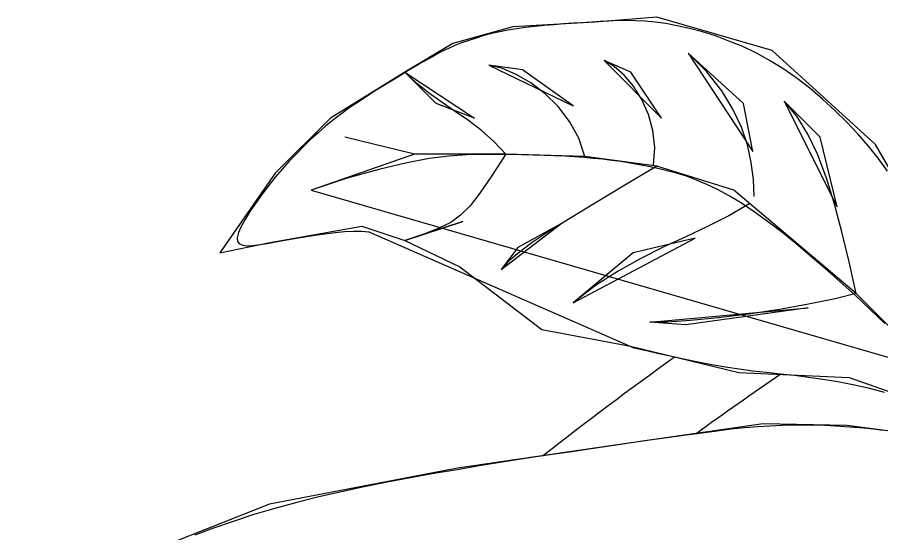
# Model space of a CAD drawing. Header units: metres. Extents: x -2293 to -1333, y 0 to 2180.
# Drawn here: x -1895.51 to -1870.05, y 1760.9 to 1776.1 of the extents above; entities that cross this region are included whole.
import ezdxf

# ---------------------------------------------------------------- set-up
doc = ezdxf.new("R2010")
doc.units = ezdxf.units.M
doc.layers.add('3', color=3, linetype='Continuous')

msp = doc.modelspace()

# ---------------------------------------------------------------- linework, layer by layer
at = {"layer": '3'}
for points in [[(-1868.47, 1769.32), (-1870.23, 1772.36), (-1873.27, 1775.12), (-1876.67, 1776.1), (-1878.5, 1775.96), (-1880.91, 1775.82), (-1882.68, 1775.33), (-1884.09, 1774.48), (-1886.28, 1773.13), (-1887.91, 1771.51), (-1889.54, 1769.17), (-1888.12, 1769.46), (-1885.36, 1769.95), (-1884.09, 1769.53), (-1882.47, 1768.75), (-1880.06, 1766.91), (-1877.45, 1766.42), (-1874.26, 1765.64), (-1871.01, 1765.5), (-1868.4, 1764.58)], [(-1869.88, 1771.57), (-1870.15, 1771.95), (-1870.44, 1772.31), (-1870.75, 1772.67), (-1871.08, 1773.02), (-1871.43, 1773.36), (-1871.79, 1773.69), (-1872.16, 1774.01), (-1872.54, 1774.3), (-1872.93, 1774.57), (-1873.33, 1774.82), (-1873.74, 1775.04), (-1874.14, 1775.24), (-1874.55, 1775.4), (-1874.94, 1775.55), (-1875.33, 1775.67), (-1875.71, 1775.77), (-1876.07, 1775.85), (-1876.41, 1775.92), (-1876.72, 1775.96), (-1877.02, 1775.99), (-1877.3, 1776), (-1877.56, 1776.01), (-1877.82, 1776.01), (-1878.08, 1775.99), (-1878.34, 1775.98), (-1878.6, 1775.96), (-1878.87, 1775.94), (-1879.14, 1775.93), (-1879.42, 1775.91), (-1879.7, 1775.88), (-1879.99, 1775.86), (-1880.26, 1775.83), (-1880.54, 1775.8), (-1880.8, 1775.76), (-1881.06, 1775.72), (-1881.3, 1775.67), (-1881.54, 1775.62), (-1881.77, 1775.56), (-1881.99, 1775.49), (-1882.21, 1775.42), (-1882.42, 1775.35), (-1882.62, 1775.27), (-1882.81, 1775.18), (-1883.01, 1775.09), (-1883.2, 1774.99), (-1883.39, 1774.88), (-1883.59, 1774.77), (-1883.79, 1774.65), (-1884, 1774.53), (-1884.22, 1774.39), (-1884.45, 1774.25), (-1884.69, 1774.1), (-1884.94, 1773.95), (-1885.19, 1773.79), (-1885.44, 1773.62), (-1885.7, 1773.45), (-1885.95, 1773.27), (-1886.19, 1773.09), (-1886.42, 1772.9), (-1886.65, 1772.7), (-1886.87, 1772.5), (-1887.08, 1772.3), (-1887.29, 1772.08), (-1887.5, 1771.86), (-1887.71, 1771.63), (-1887.91, 1771.39), (-1888.11, 1771.14), (-1888.31, 1770.88), (-1888.49, 1770.62), (-1888.66, 1770.38), (-1888.8, 1770.15), (-1888.92, 1769.94), (-1888.99, 1769.76), (-1889.03, 1769.61), (-1889.02, 1769.5), (-1888.96, 1769.43), (-1888.87, 1769.39), (-1888.74, 1769.37), (-1888.57, 1769.38), (-1888.37, 1769.41), (-1888.15, 1769.44), (-1887.9, 1769.49), (-1887.63, 1769.54), (-1887.34, 1769.59), (-1887.05, 1769.64), (-1886.75, 1769.69), (-1886.45, 1769.73), (-1886.15, 1769.76), (-1885.87, 1769.79), (-1885.61, 1769.8), (-1885.37, 1769.8), (-1885.15, 1769.78), (-1877.35, 1766.37), (-1876.98, 1766.29), (-1876.61, 1766.2), (-1876.23, 1766.12), (-1875.84, 1766.04), (-1875.45, 1765.96), (-1875.05, 1765.88), (-1874.65, 1765.81), (-1874.25, 1765.75), (-1873.85, 1765.69), (-1873.44, 1765.65), (-1873.04, 1765.6), (-1872.62, 1765.56), (-1872.2, 1765.51), (-1871.78, 1765.45), (-1871.34, 1765.38), (-1870.9, 1765.29), (-1870.45, 1765.19), (-1869.97, 1765.06)], [(-1876.77, 1771.75), (-1876.77, 1771.75), (-1876.73, 1772.27), (-1876.79, 1772.77), (-1876.92, 1773.24), (-1877.11, 1773.68), (-1877.36, 1774.07), (-1877.63, 1774.4), (-1877.93, 1774.65), (-1878.22, 1774.83), (-1876.53, 1773.13), (-1877.44, 1774.48), (-1878.22, 1774.83)], [(-1873.8, 1770.82), (-1873.8, 1770.82), (-1873.82, 1771.32), (-1873.89, 1771.83), (-1874, 1772.35), (-1874.18, 1772.87), (-1874.43, 1773.4), (-1874.76, 1773.94), (-1875.2, 1774.49), (-1875.75, 1775.04), (-1873.84, 1772.15), (-1874.12, 1773.56), (-1875.75, 1775.04)], [(-1878.79, 1772), (-1878.79, 1772), (-1878.97, 1772.54), (-1879.24, 1773.03), (-1879.58, 1773.47), (-1879.96, 1773.85), (-1880.38, 1774.17), (-1880.81, 1774.42), (-1881.22, 1774.59), (-1881.62, 1774.69), (-1879.14, 1773.49), (-1880.63, 1774.55), (-1881.62, 1774.69)], [(-1881.12, 1772.07), (-1881.12, 1772.07), (-1881.47, 1772.44), (-1881.84, 1772.77), (-1882.22, 1773.06), (-1882.61, 1773.33), (-1882.99, 1773.59), (-1883.37, 1773.86), (-1883.74, 1774.15), (-1884.09, 1774.48), (-1882.04, 1773.13), (-1883.17, 1773.56), (-1884.09, 1774.48)], [(-1870.8, 1767.97), (-1870.8, 1767.97), (-1871.01, 1768.9), (-1871.22, 1769.78), (-1871.44, 1770.6), (-1871.67, 1771.36), (-1871.93, 1772.05), (-1872.22, 1772.66), (-1872.55, 1773.19), (-1872.92, 1773.63), (-1871.36, 1770.52), (-1871.86, 1772.57), (-1872.92, 1773.63)], [(-1883.81, 1772.07), (-1885.86, 1772.57)], [(-1869.95, 1767.09), (-1870.4, 1767.51), (-1870.83, 1767.92), (-1871.27, 1768.31), (-1871.71, 1768.7), (-1872.15, 1769.08), (-1872.58, 1769.44), (-1873, 1769.78), (-1873.41, 1770.09), (-1873.8, 1770.37), (-1874.18, 1770.63), (-1874.54, 1770.84), (-1874.88, 1771.03), (-1875.2, 1771.18), (-1875.5, 1771.31), (-1875.8, 1771.42), (-1876.09, 1771.51), (-1876.37, 1771.58), (-1876.64, 1771.65), (-1876.92, 1771.71), (-1877.19, 1771.76), (-1877.46, 1771.81), (-1877.73, 1771.85), (-1878, 1771.88), (-1878.27, 1771.92), (-1878.55, 1771.94), (-1878.82, 1771.97), (-1879.1, 1771.99), (-1879.39, 1772.01), (-1879.69, 1772.02), (-1879.99, 1772.03), (-1880.32, 1772.04), (-1880.66, 1772.05), (-1881.02, 1772.06), (-1881.4, 1772.06), (-1881.82, 1772.06), (-1882.27, 1772.05), (-1882.79, 1772.01), (-1883.38, 1771.94), (-1884.07, 1771.81), (-1884.86, 1771.62), (-1885.79, 1771.36), (-1886.85, 1771.01), (-1868.54, 1765.71), (-1870.8, 1767.97), (-1874.4, 1771.01), (-1876.67, 1771.72), (-1878.79, 1772), (-1881.12, 1772.07), (-1883.81, 1772.07), (-1886.85, 1771.01)], [(-1881.12, 1772.07), (-1881.12, 1772.07), (-1881.54, 1771.42), (-1881.88, 1770.92), (-1882.17, 1770.55), (-1882.45, 1770.27), (-1882.74, 1770.06), (-1883.09, 1769.89), (-1883.53, 1769.72), (-1884.09, 1769.53), (-1882.39, 1770.09), (-1884.09, 1769.53)], [(-1876.67, 1771.72), (-1876.67, 1771.72), (-1877.66, 1771.13), (-1878.51, 1770.62), (-1879.23, 1770.18), (-1879.84, 1769.8), (-1880.34, 1769.47), (-1880.73, 1769.18), (-1881.04, 1768.92), (-1881.26, 1768.68), (-1879.5, 1770.02), (-1880.77, 1769.32), (-1881.26, 1768.68)], [(-1873.93, 1770.62), (-1873.93, 1770.62), (-1874.55, 1770.26), (-1875.18, 1769.94), (-1875.82, 1769.64), (-1876.48, 1769.33), (-1877.14, 1769), (-1877.81, 1768.63), (-1878.48, 1768.2), (-1879.14, 1767.69), (-1875.54, 1769.6), (-1877.37, 1769.17), (-1879.14, 1767.69)], [(-1870.8, 1767.97), (-1870.8, 1767.97), (-1871.42, 1767.81), (-1872.2, 1767.65), (-1873.06, 1767.5), (-1873.97, 1767.36), (-1874.86, 1767.25), (-1875.68, 1767.17), (-1876.37, 1767.12), (-1876.88, 1767.12), (-1872.21, 1767.55), (-1875.82, 1767.05), (-1876.88, 1767.12)], [(-1868.96, 1763.81), (-1871.07, 1764.08), (-1873.54, 1764.13), (-1877.02, 1763.63), (-1882.54, 1762.83), (-1888.08, 1761.77), (-1892.65, 1759.96), (-1894.27, 1758.06), (-1895.18, 1756.01), (-1895.51, 1753.11), (-1894.61, 1750.16), (-1894.25, 1749.83)], [(-1870.01, 1763.94), (-1870.29, 1763.97), (-1870.57, 1764), (-1870.85, 1764.02), (-1871.13, 1764.04), (-1871.42, 1764.06), (-1871.72, 1764.08), (-1872.02, 1764.09), (-1872.33, 1764.09), (-1872.66, 1764.09), (-1872.99, 1764.08), (-1873.34, 1764.06), (-1873.71, 1764.04), (-1874.09, 1764.01), (-1874.49, 1763.97), (-1874.9, 1763.92), (-1875.34, 1763.86), (-1875.81, 1763.8), (-1876.3, 1763.73), (-1876.81, 1763.66), (-1877.36, 1763.58), (-1877.94, 1763.49), (-1878.54, 1763.41), (-1879.17, 1763.31), (-1879.82, 1763.22), (-1880.49, 1763.12), (-1881.17, 1763.01), (-1881.85, 1762.9), (-1882.55, 1762.78), (-1883.24, 1762.67), (-1883.93, 1762.54), (-1884.61, 1762.41), (-1885.29, 1762.28), (-1885.96, 1762.13), (-1886.63, 1761.98), (-1887.28, 1761.82), (-1887.92, 1761.64), (-1888.54, 1761.46), (-1889.15, 1761.26), (-1889.73, 1761.06), (-1890.28, 1760.85)]]:
    msp.add_lwpolyline(points, dxfattribs=at)
for radius, start, end in [(110, 125.59, 128.12), (107.8, 124.39, 126.02)]:
    msp.add_arc((-1812.13, 1676.64), radius, start, end, dxfattribs=at)

doc.saveas('drawing.dxf')
